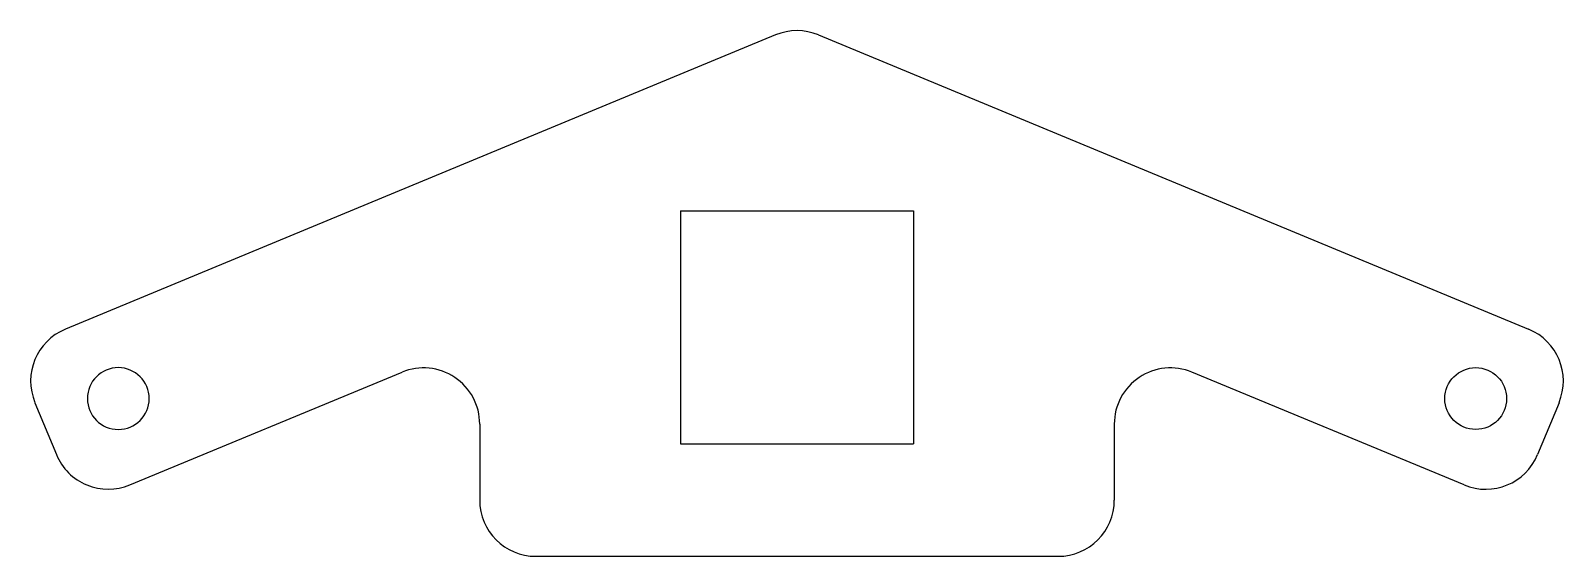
# Model space of a CAD drawing. Extents: x -6.8 to 6.8, y -1 to 3.7.
import ezdxf

# ---------------------------------------------------------------- set-up
doc = ezdxf.new("R2010")
doc.units = 0
doc.layers.add('VISIBLE', color=7, linetype='CONTINUOUS')

msp = doc.modelspace()

# ---------------------------------------------------------------- linework, layer by layer
at = {"layer": 'VISIBLE'}
for p, q in [((-0.191, 3.64), (-6.514, 1.021)), ((0.191, 3.64), (6.514, 1.021)), ((-1.038, 2.075), (-1.038, 0)), ((-1.038, 2.075), (1.038, 2.075)), ((1.038, 2.075), (1.038, 0)), ((-5.94, -0.365), (-3.516, 0.639)), ((5.94, -0.365), (3.516, 0.639)), ((-6.785, 0.367), (-6.594, -0.095)), ((6.785, 0.367), (6.594, -0.095)), ((-2.825, 0.177), (-2.825, -0.5)), ((2.825, 0.177), (2.825, -0.5)), ((-1.038, 0), (1.038, 0)), ((-2.325, -1), (2.325, -1))]:
    msp.add_line(p, q, dxfattribs=at)
at = {"layer": 'VISIBLE', "extrusion": (0, 0, -1)}
msp.add_circle((6.043, 0.404), 0.275, dxfattribs=at)
at = {"layer": 'VISIBLE'}
msp.add_circle((6.043, 0.404), 0.275, dxfattribs=at)
for centre, start, end in [((0, 3.178), 67.5, 112.5), ((-6.323, 0.559), 112.5, 202.5), ((6.323, 0.559), 337.5, 67.5), ((-3.325, 0.177), 0, 112.5), ((3.325, 0.177), 67.5, 180), ((-6.132, 0.097), 202.5, 292.5), ((6.132, 0.097), 247.5, 337.5), ((-2.325, -0.5), 180, 270), ((2.325, -0.5), 270, 0)]:
    msp.add_arc(centre, 0.5, start, end, dxfattribs=at)

doc.saveas('drawing.dxf')
